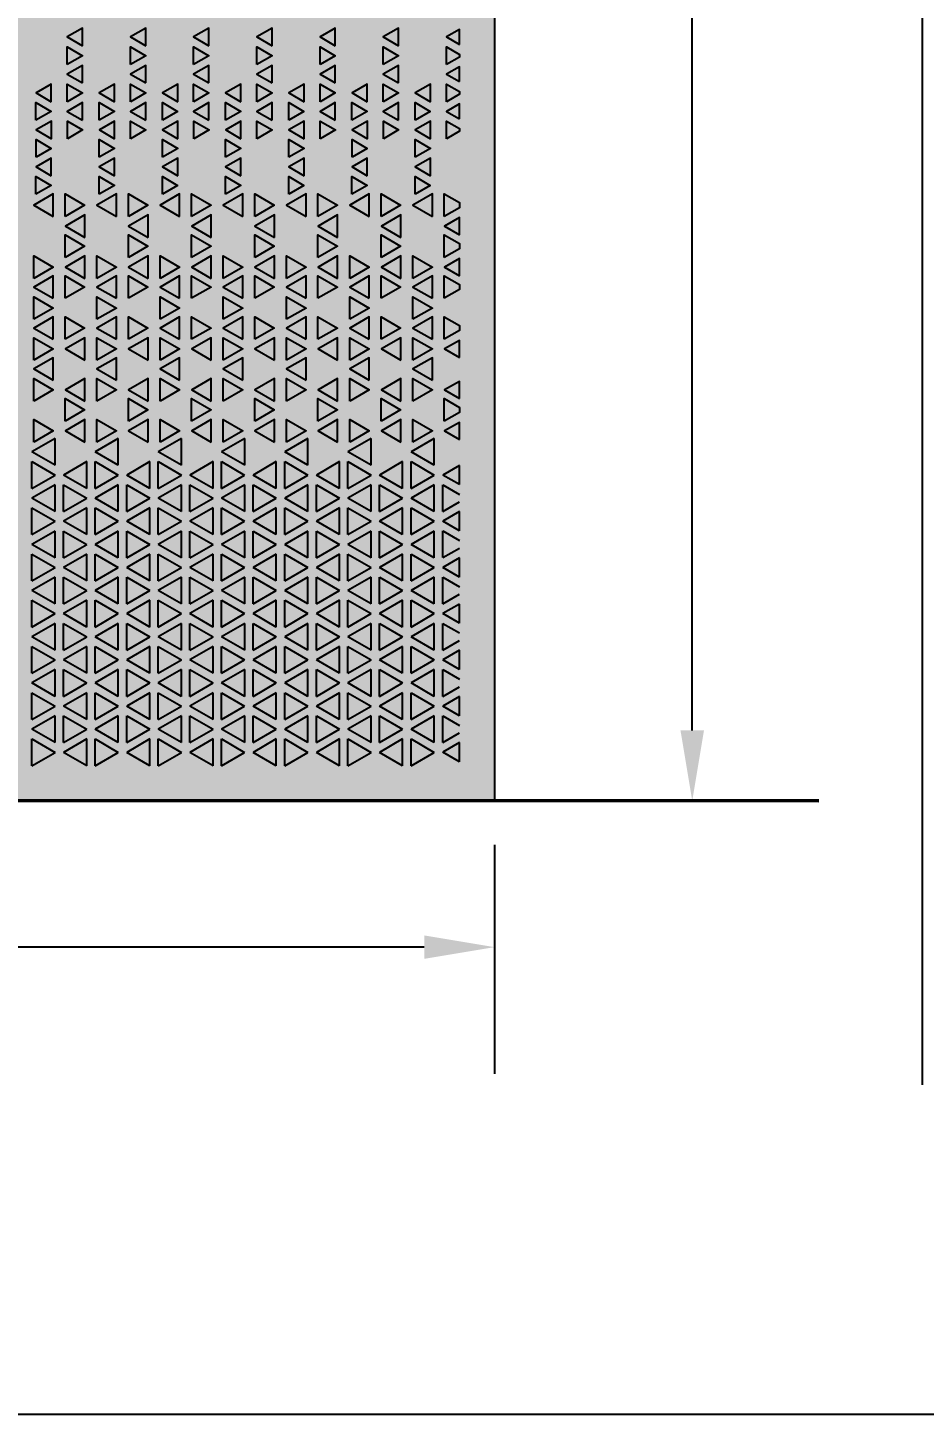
# Model space of a CAD drawing. Header units: metres. Extents: x 6 to 601, y -20 to 118.
# Drawn here: x 54.552 to 55.827, y 77.603 to 79.575 of the extents above; entities that cross this region are included whole.
import ezdxf

# ---------------------------------------------------------------- set-up
doc = ezdxf.new("R2010")
doc.units = ezdxf.units.M
doc.header["$MEASUREMENT"] = 0
doc.layers.add('ProfileEdges', color=7, linetype='Continuous')
doc.styles.get("Standard").update_dxf_attribs({"font": 'arial.ttf'})
doc.dimstyles.get("Standard").update_dxf_attribs({"dimtxt": 0.18, "dimasz": 0.18, "dimexe": 0.18, "dimexo": 0.0625, "dimgap": 0.09, "dimtad": 0, "dimdec": 4, "dimzin": 0, "dimdsep": 46, "dimtxsty": 'Standard', "dimcen": 0.09, "dimadec": 0, "dimazin": 0, "dimtfac": 1, "dimtdec": 4, "dimtofl": 0, "dimtmove": 0, "dimatfit": 3, "dimfxl": 1, "dimtolj": 1, "dimtzin": 0, "dimarcsym": 0})

# ---------------------------------------------------------------- blocks, each defined once
blk = doc.blocks.new('*D616')
at = {"color": 0, "lineweight": -2, "transparency": 16777216}
for p, q in [((55.2783, 84.0763), (55.6768, 84.0763)), ((55.4968, 83.9763), (55.4968, 81.1557)), ((55.4968, 78.5755), (55.4968, 80.7027)), ((55.2783, 78.4755), (55.6768, 78.4755))]:
    blk.add_line(p, q, dxfattribs=at)
at = {"color": 0, "transparency": 16777216}
for points in [[(55.4801, 83.9763), (55.5135, 83.9763), (55.4968, 84.0763)], [(55.4801, 78.5755), (55.5135, 78.5755), (55.4968, 78.4755)]]:
    blk.add_solid(points, dxfattribs=at)
at = {"layer": 'Defpoints', "color": 0, "transparency": 16777216}
for p in [(55.2158, 84.0763), (55.2158, 78.4755), (55.4968, 78.4755)]:
    blk.add_point(p, dxfattribs=at)
at = {"color": 0, "transparency": 16777216, "insert": (55.4968, 80.9292), "char_height": 0.15, "attachment_point": 5, "rotation": 90}
blk.add_mtext('\\A1;5.6', dxfattribs=at)
blk = doc.blocks.new('*D617')
at = {"color": 0, "lineweight": -2, "transparency": 16777216}
for p, q in [((52.2628, 78.4138), (52.2627, 78.0882)), ((55.2158, 78.413), (55.2157, 78.0874)), ((52.3628, 78.2682), (53.513, 78.2679)), ((55.1158, 78.2674), (53.9655, 78.2677))]:
    blk.add_line(p, q, dxfattribs=at)
at = {"color": 0, "transparency": 16777216}
for points in [[(52.3628, 78.2849), (52.3628, 78.2515), (52.2628, 78.2682)], [(55.1158, 78.2841), (55.1158, 78.2508), (55.2158, 78.2674)]]:
    blk.add_solid(points, dxfattribs=at)
at = {"layer": 'Defpoints', "color": 0, "transparency": 16777216}
for p in [(52.2628, 78.4763), (55.2158, 78.4755), (55.2158, 78.2674)]:
    blk.add_point(p, dxfattribs=at)
at = {"color": 0, "transparency": 16777216, "insert": (53.7393, 78.2678), "char_height": 0.15, "attachment_point": 5, "rotation": 359.9843}
blk.add_mtext('\\A1;3.0', dxfattribs=at)
blk = doc.blocks.new('triangular hole')
for p, q in [((103.6272, 78.6142), (103.6272, 78.6522)), ((103.6272, 78.6522), (103.6601, 78.6332)), ((103.6272, 78.6142), (103.6601, 78.6332))]:
    blk.add_line(p, q)

msp = doc.modelspace()

# ---------------------------------------------------------------- hatches: boundary and pattern name
at = {"lineweight": 0, "true_color": 0xcd6928, "transparency": 33554534}
h = msp.add_hatch(color=32, dxfattribs=at)
h.dxf.hatch_style = 1
h.paths.add_polyline_path([(55.2158, 84.0763), (53.2968, 84.0763, 0.143152), (52.2628, 81.1977), (52.2628, 78.4762), (55.2158, 78.4757)])

# ---------------------------------------------------------------- linework, layer by layer
for p, q in [((55.1658, 78.9524), (55.1421, 78.9387)), ((55.1658, 78.9251), (55.1421, 78.9387)), ((55.1658, 78.9251), (55.1658, 78.9524)), ((55.1421, 78.8869), (55.1421, 78.9249)), ((55.1421, 78.9249), (55.1658, 78.9112)), ((55.1421, 78.8869), (55.1658, 78.9006)), ((55.1658, 78.8867), (55.1421, 78.873)), ((55.1658, 78.8593), (55.1658, 78.8867)), ((55.1658, 78.8593), (55.1421, 78.873)), ((55.1421, 78.8212), (55.1421, 78.8592)), ((55.1421, 78.8592), (55.1658, 78.8455)), ((55.1421, 78.8212), (55.1658, 78.8349)), ((55.1658, 78.821), (55.1421, 78.8073)), ((55.1658, 78.7936), (55.1658, 78.821)), ((55.1658, 78.7936), (55.1421, 78.8073)), ((55.1421, 78.7555), (55.1421, 78.7935)), ((55.1421, 78.7935), (55.1658, 78.7798)), ((55.1421, 78.7555), (55.1658, 78.7691)), ((55.1658, 78.7553), (55.1421, 78.7416)), ((55.1658, 78.7279), (55.1421, 78.7416)), ((55.1658, 78.7279), (55.1658, 78.7553)), ((55.1421, 78.6897), (55.1421, 78.7277)), ((55.1421, 78.7277), (55.1658, 78.7141)), ((55.1421, 78.6897), (55.1658, 78.7034)), ((55.1658, 78.6896), (55.1421, 78.6759)), ((55.1658, 78.6622), (55.1658, 78.6896)), ((55.1658, 78.6622), (55.1421, 78.6759)), ((55.1421, 78.624), (55.1421, 78.662)), ((55.1421, 78.662), (55.1658, 78.6483)), ((55.1421, 78.624), (55.1658, 78.6377)), ((55.1658, 78.6239), (55.1421, 78.6102)), ((55.1658, 78.5965), (55.1658, 78.6239)), ((55.1658, 78.5965), (55.1421, 78.6102)), ((55.1421, 78.5583), (55.1421, 78.5963)), ((55.1421, 78.5963), (55.1658, 78.5826)), ((55.1421, 78.5583), (55.1658, 78.572)), ((55.1658, 78.5582), (55.1421, 78.5445)), ((55.1658, 78.5308), (55.1421, 78.5445)), ((55.1658, 78.5308), (55.1658, 78.5582))]:
    msp.add_line(p, q)
at = {"lineweight": 50}
msp.add_line((51.7109, 78.4763), (55.6768, 78.4755), dxfattribs=at)
for points in [[(64.3704, 86.4079), (51.5507, 86.4079), (51.5507, 77.6032), (64.3704, 77.6032)], [(55.824, 78.0715), (55.824, 86.4079)], [(54.6301, 79.549), (54.6301, 79.574), (54.6085, 79.5615), (54.6301, 79.549)], [(54.72, 79.549), (54.72, 79.574), (54.6983, 79.5615), (54.72, 79.549)], [(54.8098, 79.549), (54.8098, 79.574), (54.7881, 79.5615), (54.8098, 79.549)], [(54.8996, 79.549), (54.8996, 79.574), (54.8779, 79.5615), (54.8996, 79.549)], [(54.9894, 79.549), (54.9894, 79.574), (54.9678, 79.5615), (54.9894, 79.549)], [(55.0792, 79.549), (55.0792, 79.574), (55.0576, 79.5615), (55.0792, 79.549)], [(55.1658, 79.5509), (55.1658, 79.5722), (55.1474, 79.5615), (55.1658, 79.5509)], [(54.6085, 79.5224), (54.6085, 79.5474), (54.6301, 79.5349), (54.6085, 79.5224)], [(54.6983, 79.5224), (54.6983, 79.5474), (54.72, 79.5349), (54.6983, 79.5224)], [(54.7881, 79.5224), (54.7881, 79.5474), (54.8098, 79.5349), (54.7881, 79.5224)], [(54.8779, 79.5224), (54.8779, 79.5474), (54.8996, 79.5349), (54.8779, 79.5224)], [(54.9678, 79.5224), (54.9678, 79.5474), (54.9894, 79.5349), (54.9678, 79.5224)], [(55.0576, 79.5224), (55.0576, 79.5474), (55.0792, 79.5349), (55.0576, 79.5224)], [(55.1474, 79.5224), (55.1474, 79.5474), (55.1658, 79.5367), (55.1658, 79.533), (55.1474, 79.5224)], [(54.6301, 79.4961), (54.6301, 79.5211), (54.6085, 79.5086), (54.6301, 79.4961)], [(54.72, 79.4961), (54.72, 79.5211), (54.6983, 79.5086), (54.72, 79.4961)], [(54.8098, 79.4961), (54.8098, 79.5211), (54.7881, 79.5086), (54.8098, 79.4961)], [(54.8996, 79.4961), (54.8996, 79.5211), (54.8779, 79.5086), (54.8996, 79.4961)], [(54.9894, 79.4961), (54.9894, 79.5211), (54.9678, 79.5086), (54.9894, 79.4961)], [(55.0792, 79.4961), (55.0792, 79.5211), (55.0576, 79.5086), (55.0792, 79.4961)], [(55.1658, 79.498), (55.1658, 79.5193), (55.1474, 79.5086), (55.1658, 79.498)], [(54.5858, 79.4694), (54.5858, 79.4944), (54.5641, 79.4819), (54.5858, 79.4694)], [(54.6085, 79.4694), (54.6085, 79.4944), (54.6301, 79.4819), (54.6085, 79.4694)], [(54.6756, 79.4694), (54.6756, 79.4944), (54.6539, 79.4819), (54.6756, 79.4694)], [(54.6983, 79.4694), (54.6983, 79.4944), (54.72, 79.4819), (54.6983, 79.4694)], [(54.7654, 79.4694), (54.7654, 79.4944), (54.7437, 79.4819), (54.7654, 79.4694)], [(54.7881, 79.4694), (54.7881, 79.4944), (54.8098, 79.4819), (54.7881, 79.4694)], [(54.8552, 79.4694), (54.8552, 79.4944), (54.8336, 79.4819), (54.8552, 79.4694)], [(54.8779, 79.4694), (54.8779, 79.4944), (54.8996, 79.4819), (54.8779, 79.4694)], [(54.945, 79.4694), (54.945, 79.4944), (54.9234, 79.4819), (54.945, 79.4694)], [(54.9678, 79.4694), (54.9678, 79.4944), (54.9894, 79.4819), (54.9678, 79.4694)], [(55.0348, 79.4694), (55.0348, 79.4944), (55.0132, 79.4819), (55.0348, 79.4694)], [(55.0576, 79.4694), (55.0576, 79.4944), (55.0792, 79.4819), (55.0576, 79.4694)], [(55.1247, 79.4694), (55.1247, 79.4944), (55.103, 79.4819), (55.1247, 79.4694)], [(55.1474, 79.4694), (55.1474, 79.4944), (55.1658, 79.4838), (55.1658, 79.4801), (55.1474, 79.4694)], [(54.5639, 79.4432), (54.5639, 79.4682), (54.5856, 79.4557), (54.5639, 79.4432)], [(54.6301, 79.4432), (54.6301, 79.4682), (54.6085, 79.4557), (54.6301, 79.4432)], [(54.6537, 79.4432), (54.6537, 79.4682), (54.6754, 79.4557), (54.6537, 79.4432)], [(54.72, 79.4432), (54.72, 79.4682), (54.6983, 79.4557), (54.72, 79.4432)], [(54.7436, 79.4432), (54.7436, 79.4682), (54.7652, 79.4557), (54.7436, 79.4432)], [(54.8098, 79.4432), (54.8098, 79.4682), (54.7881, 79.4557), (54.8098, 79.4432)], [(54.8334, 79.4432), (54.8334, 79.4682), (54.855, 79.4557), (54.8334, 79.4432)], [(54.8996, 79.4432), (54.8996, 79.4682), (54.8779, 79.4557), (54.8996, 79.4432)], [(54.9232, 79.4432), (54.9232, 79.4682), (54.9448, 79.4557), (54.9232, 79.4432)], [(54.9894, 79.4432), (54.9894, 79.4682), (54.9678, 79.4557), (54.9894, 79.4432)], [(55.013, 79.4432), (55.013, 79.4682), (55.0347, 79.4557), (55.013, 79.4432)], [(55.0792, 79.4432), (55.0792, 79.4682), (55.0576, 79.4557), (55.0792, 79.4432)], [(55.1028, 79.4432), (55.1028, 79.4682), (55.1245, 79.4557), (55.1028, 79.4432)], [(55.1658, 79.4451), (55.1658, 79.4663), (55.1474, 79.4557), (55.1658, 79.4451)], [(54.5859, 79.4168), (54.5859, 79.4418), (54.5643, 79.4293), (54.5859, 79.4168)], [(54.6087, 79.4168), (54.6087, 79.4418), (54.6303, 79.4293), (54.6087, 79.4168)], [(54.6758, 79.4168), (54.6758, 79.4418), (54.6541, 79.4293), (54.6758, 79.4168)], [(54.6985, 79.4168), (54.6985, 79.4418), (54.7201, 79.4293), (54.6985, 79.4168)], [(54.7656, 79.4168), (54.7656, 79.4418), (54.7439, 79.4293), (54.7656, 79.4168)], [(54.7883, 79.4168), (54.7883, 79.4418), (54.81, 79.4293), (54.7883, 79.4168)], [(54.8554, 79.4168), (54.8554, 79.4418), (54.8337, 79.4293), (54.8554, 79.4168)], [(54.8781, 79.4168), (54.8781, 79.4418), (54.8998, 79.4293), (54.8781, 79.4168)], [(54.9452, 79.4168), (54.9452, 79.4418), (54.9236, 79.4293), (54.9452, 79.4168)], [(54.9679, 79.4168), (54.9679, 79.4418), (54.9896, 79.4293), (54.9679, 79.4168)], [(55.035, 79.4168), (55.035, 79.4418), (55.0134, 79.4293), (55.035, 79.4168)], [(55.0578, 79.4168), (55.0578, 79.4418), (55.0794, 79.4293), (55.0578, 79.4168)], [(55.1248, 79.4168), (55.1248, 79.4418), (55.1032, 79.4293), (55.1248, 79.4168)], [(55.1476, 79.4168), (55.1476, 79.4418), (55.166, 79.4312), (55.166, 79.4275), (55.1476, 79.4168)], [(54.5641, 79.3906), (54.5641, 79.4156), (54.5858, 79.4031), (54.5641, 79.3906)], [(54.6539, 79.3906), (54.6539, 79.4156), (54.6756, 79.4031), (54.6539, 79.3906)], [(54.7437, 79.3906), (54.7437, 79.4156), (54.7654, 79.4031), (54.7437, 79.3906)], [(54.8336, 79.3906), (54.8336, 79.4156), (54.8552, 79.4031), (54.8336, 79.3906)], [(54.9234, 79.3906), (54.9234, 79.4156), (54.945, 79.4031), (54.9234, 79.3906)], [(55.0132, 79.3906), (55.0132, 79.4156), (55.0348, 79.4031), (55.0132, 79.3906)], [(55.103, 79.3906), (55.103, 79.4156), (55.1247, 79.4031), (55.103, 79.3906)], [(54.5858, 79.3642), (54.5858, 79.3892), (54.5641, 79.3767), (54.5858, 79.3642)], [(54.6756, 79.3642), (54.6756, 79.3892), (54.6539, 79.3767), (54.6756, 79.3642)], [(54.7654, 79.3642), (54.7654, 79.3892), (54.7437, 79.3767), (54.7654, 79.3642)], [(54.8552, 79.3642), (54.8552, 79.3892), (54.8336, 79.3767), (54.8552, 79.3642)], [(54.945, 79.3642), (54.945, 79.3892), (54.9234, 79.3767), (54.945, 79.3642)], [(55.0348, 79.3642), (55.0348, 79.3892), (55.0132, 79.3767), (55.0348, 79.3642)], [(55.1247, 79.3642), (55.1247, 79.3892), (55.103, 79.3767), (55.1247, 79.3642)], [(54.5639, 79.338), (54.5639, 79.363), (54.5856, 79.3505), (54.5639, 79.338)], [(54.6537, 79.338), (54.6537, 79.363), (54.6754, 79.3505), (54.6537, 79.338)], [(54.7436, 79.338), (54.7436, 79.363), (54.7652, 79.3505), (54.7436, 79.338)], [(54.8334, 79.338), (54.8334, 79.363), (54.855, 79.3505), (54.8334, 79.338)], [(54.9232, 79.338), (54.9232, 79.363), (54.9448, 79.3505), (54.9232, 79.338)], [(55.013, 79.338), (55.013, 79.363), (55.0347, 79.3505), (55.013, 79.338)], [(55.1028, 79.338), (55.1028, 79.363), (55.1245, 79.3505), (55.1028, 79.338)], [(54.5886, 79.3064), (54.5886, 79.3384), (54.5609, 79.3224), (54.5886, 79.3064)], [(54.6055, 79.3064), (54.6055, 79.3384), (54.6332, 79.3224), (54.6055, 79.3064)], [(54.6784, 79.3064), (54.6784, 79.3384), (54.6507, 79.3224), (54.6784, 79.3064)], [(54.6953, 79.3064), (54.6953, 79.3384), (54.723, 79.3224), (54.6953, 79.3064)], [(54.7682, 79.3064), (54.7682, 79.3384), (54.7405, 79.3224), (54.7682, 79.3064)], [(54.7851, 79.3064), (54.7851, 79.3384), (54.8128, 79.3224), (54.7851, 79.3064)], [(54.8581, 79.3064), (54.8581, 79.3384), (54.8303, 79.3224), (54.8581, 79.3064)], [(54.8749, 79.3064), (54.8749, 79.3384), (54.9026, 79.3224), (54.8749, 79.3064)], [(54.9479, 79.3064), (54.9479, 79.3384), (54.9202, 79.3224), (54.9479, 79.3064)], [(54.9647, 79.3064), (54.9647, 79.3384), (54.9924, 79.3224), (54.9647, 79.3064)], [(55.0377, 79.3064), (55.0377, 79.3384), (55.01, 79.3224), (55.0377, 79.3064)], [(55.0545, 79.3064), (55.0545, 79.3384), (55.0823, 79.3224), (55.0545, 79.3064)], [(55.1275, 79.3064), (55.1275, 79.3384), (55.0998, 79.3224), (55.1275, 79.3064)], [(55.1444, 79.3064), (55.1444, 79.3384), (55.1658, 79.326), (55.1658, 79.3188), (55.1444, 79.3064)], [(54.6335, 79.2765), (54.6335, 79.3085), (54.6058, 79.2925), (54.6335, 79.2765)], [(54.7233, 79.2765), (54.7233, 79.3085), (54.6956, 79.2925), (54.7233, 79.2765)], [(54.8131, 79.2765), (54.8131, 79.3085), (54.7854, 79.2925), (54.8131, 79.2765)], [(54.903, 79.2765), (54.903, 79.3085), (54.8753, 79.2925), (54.903, 79.2765)], [(54.9928, 79.2765), (54.9928, 79.3085), (54.9651, 79.2925), (54.9928, 79.2765)], [(55.0826, 79.2765), (55.0826, 79.3085), (55.0549, 79.2925), (55.0826, 79.2765)], [(55.1658, 79.2803), (55.1658, 79.3047), (55.1447, 79.2925), (55.1658, 79.2803)], [(54.6055, 79.2482), (54.6055, 79.2802), (54.6332, 79.2642), (54.6055, 79.2482)], [(54.6953, 79.2482), (54.6953, 79.2802), (54.723, 79.2642), (54.6953, 79.2482)], [(54.7851, 79.2482), (54.7851, 79.2802), (54.8128, 79.2642), (54.7851, 79.2482)], [(54.8749, 79.2482), (54.8749, 79.2802), (54.9026, 79.2642), (54.8749, 79.2482)], [(54.9647, 79.2482), (54.9647, 79.2802), (54.9924, 79.2642), (54.9647, 79.2482)], [(55.0545, 79.2482), (55.0545, 79.2802), (55.0823, 79.2642), (55.0545, 79.2482)], [(55.1444, 79.2482), (55.1444, 79.2802), (55.1658, 79.2678), (55.1658, 79.2605), (55.1444, 79.2482)], [(54.5609, 79.2183), (54.5609, 79.2503), (54.5886, 79.2343), (54.5609, 79.2183)], [(54.6335, 79.2183), (54.6335, 79.2503), (54.6058, 79.2343), (54.6335, 79.2183)], [(54.6507, 79.2183), (54.6507, 79.2503), (54.6784, 79.2343), (54.6507, 79.2183)], [(54.7233, 79.2183), (54.7233, 79.2503), (54.6956, 79.2343), (54.7233, 79.2183)], [(54.7405, 79.2183), (54.7405, 79.2503), (54.7682, 79.2343), (54.7405, 79.2183)], [(54.8131, 79.2183), (54.8131, 79.2503), (54.7854, 79.2343), (54.8131, 79.2183)], [(54.8303, 79.2183), (54.8303, 79.2503), (54.8581, 79.2343), (54.8303, 79.2183)], [(54.903, 79.2183), (54.903, 79.2503), (54.8753, 79.2343), (54.903, 79.2183)], [(54.9202, 79.2183), (54.9202, 79.2503), (54.9479, 79.2343), (54.9202, 79.2183)], [(54.9928, 79.2183), (54.9928, 79.2503), (54.9651, 79.2343), (54.9928, 79.2183)], [(55.01, 79.2183), (55.01, 79.2503), (55.0377, 79.2343), (55.01, 79.2183)], [(55.0826, 79.2183), (55.0826, 79.2503), (55.0549, 79.2343), (55.0826, 79.2183)], [(55.0998, 79.2183), (55.0998, 79.2503), (55.1275, 79.2343), (55.0998, 79.2183)], [(55.1658, 79.2221), (55.1658, 79.2465), (55.1447, 79.2343), (55.1658, 79.2221)], [(54.5886, 79.19), (54.5886, 79.222), (54.5609, 79.206), (54.5886, 79.19)], [(54.6055, 79.19), (54.6055, 79.222), (54.6332, 79.206), (54.6055, 79.19)], [(54.6784, 79.19), (54.6784, 79.222), (54.6507, 79.206), (54.6784, 79.19)], [(54.6953, 79.19), (54.6953, 79.222), (54.723, 79.206), (54.6953, 79.19)], [(54.7682, 79.19), (54.7682, 79.222), (54.7405, 79.206), (54.7682, 79.19)], [(54.7851, 79.19), (54.7851, 79.222), (54.8128, 79.206), (54.7851, 79.19)], [(54.8581, 79.19), (54.8581, 79.222), (54.8303, 79.206), (54.8581, 79.19)], [(54.8749, 79.19), (54.8749, 79.222), (54.9026, 79.206), (54.8749, 79.19)], [(54.9479, 79.19), (54.9479, 79.222), (54.9202, 79.206), (54.9479, 79.19)], [(54.9647, 79.19), (54.9647, 79.222), (54.9924, 79.206), (54.9647, 79.19)], [(55.0377, 79.19), (55.0377, 79.222), (55.01, 79.206), (55.0377, 79.19)], [(55.0545, 79.19), (55.0545, 79.222), (55.0823, 79.206), (55.0545, 79.19)], [(55.1275, 79.19), (55.1275, 79.222), (55.0998, 79.206), (55.1275, 79.19)], [(55.1444, 79.19), (55.1444, 79.222), (55.1658, 79.2096), (55.1658, 79.2023), (55.1444, 79.19)], [(54.5609, 79.1601), (54.5609, 79.1921), (54.5886, 79.1761), (54.5609, 79.1601)], [(54.6507, 79.1601), (54.6507, 79.1921), (54.6784, 79.1761), (54.6507, 79.1601)], [(54.7405, 79.1601), (54.7405, 79.1921), (54.7682, 79.1761), (54.7405, 79.1601)], [(54.8303, 79.1601), (54.8303, 79.1921), (54.8581, 79.1761), (54.8303, 79.1601)], [(54.9202, 79.1601), (54.9202, 79.1921), (54.9479, 79.1761), (54.9202, 79.1601)], [(55.01, 79.1601), (55.01, 79.1921), (55.0377, 79.1761), (55.01, 79.1601)], [(55.0998, 79.1601), (55.0998, 79.1921), (55.1275, 79.1761), (55.0998, 79.1601)], [(54.5886, 79.1317), (54.5886, 79.1637), (54.5609, 79.1477), (54.5886, 79.1317)], [(54.6055, 79.1317), (54.6055, 79.1637), (54.6332, 79.1477), (54.6055, 79.1317)], [(54.6784, 79.1317), (54.6784, 79.1637), (54.6507, 79.1477), (54.6784, 79.1317)], [(54.6953, 79.1317), (54.6953, 79.1637), (54.723, 79.1477), (54.6953, 79.1317)], [(54.7682, 79.1317), (54.7682, 79.1637), (54.7405, 79.1477), (54.7682, 79.1317)], [(54.7851, 79.1317), (54.7851, 79.1637), (54.8128, 79.1477), (54.7851, 79.1317)], [(54.8581, 79.1317), (54.8581, 79.1637), (54.8303, 79.1477), (54.8581, 79.1317)], [(54.8749, 79.1317), (54.8749, 79.1637), (54.9026, 79.1477), (54.8749, 79.1317)], [(54.9479, 79.1317), (54.9479, 79.1637), (54.9202, 79.1477), (54.9479, 79.1317)], [(54.9647, 79.1317), (54.9647, 79.1637), (54.9924, 79.1477), (54.9647, 79.1317)], [(55.0377, 79.1317), (55.0377, 79.1637), (55.01, 79.1477), (55.0377, 79.1317)], [(55.0545, 79.1317), (55.0545, 79.1637), (55.0823, 79.1477), (55.0545, 79.1317)], [(55.1275, 79.1317), (55.1275, 79.1637), (55.0998, 79.1477), (55.1275, 79.1317)], [(55.1444, 79.1317), (55.1444, 79.1637), (55.1658, 79.1514), (55.1658, 79.1441), (55.1444, 79.1317)], [(54.5609, 79.1019), (54.5609, 79.1339), (54.5886, 79.1179), (54.5609, 79.1019)], [(54.6335, 79.1019), (54.6335, 79.1339), (54.6058, 79.1179), (54.6335, 79.1019)], [(54.6507, 79.1019), (54.6507, 79.1339), (54.6784, 79.1179), (54.6507, 79.1019)], [(54.7233, 79.1019), (54.7233, 79.1339), (54.6956, 79.1179), (54.7233, 79.1019)], [(54.7405, 79.1019), (54.7405, 79.1339), (54.7682, 79.1179), (54.7405, 79.1019)], [(54.8131, 79.1019), (54.8131, 79.1339), (54.7854, 79.1179), (54.8131, 79.1019)], [(54.8303, 79.1019), (54.8303, 79.1339), (54.8581, 79.1179), (54.8303, 79.1019)], [(54.903, 79.1019), (54.903, 79.1339), (54.8753, 79.1179), (54.903, 79.1019)], [(54.9202, 79.1019), (54.9202, 79.1339), (54.9479, 79.1179), (54.9202, 79.1019)], [(54.9928, 79.1019), (54.9928, 79.1339), (54.9651, 79.1179), (54.9928, 79.1019)], [(55.01, 79.1019), (55.01, 79.1339), (55.0377, 79.1179), (55.01, 79.1019)], [(55.0826, 79.1019), (55.0826, 79.1339), (55.0549, 79.1179), (55.0826, 79.1019)], [(55.0998, 79.1019), (55.0998, 79.1339), (55.1275, 79.1179), (55.0998, 79.1019)], [(55.1658, 79.1057), (55.1658, 79.1301), (55.1447, 79.1179), (55.1658, 79.1057)], [(54.5886, 79.0735), (54.5886, 79.1055), (54.5609, 79.0895), (54.5886, 79.0735)], [(54.6784, 79.0735), (54.6784, 79.1055), (54.6507, 79.0895), (54.6784, 79.0735)], [(54.7682, 79.0735), (54.7682, 79.1055), (54.7405, 79.0895), (54.7682, 79.0735)], [(54.8581, 79.0735), (54.8581, 79.1055), (54.8303, 79.0895), (54.8581, 79.0735)], [(54.9479, 79.0735), (54.9479, 79.1055), (54.9202, 79.0895), (54.9479, 79.0735)], [(55.0377, 79.0735), (55.0377, 79.1055), (55.01, 79.0895), (55.0377, 79.0735)], [(55.1275, 79.0735), (55.1275, 79.1055), (55.0998, 79.0895), (55.1275, 79.0735)], [(54.5609, 79.0437), (54.5609, 79.0757), (54.5886, 79.0597), (54.5609, 79.0437)], [(54.6335, 79.0437), (54.6335, 79.0757), (54.6058, 79.0597), (54.6335, 79.0437)], [(54.6507, 79.0437), (54.6507, 79.0757), (54.6784, 79.0597), (54.6507, 79.0437)], [(54.7233, 79.0437), (54.7233, 79.0757), (54.6956, 79.0597), (54.7233, 79.0437)], [(54.7405, 79.0437), (54.7405, 79.0757), (54.7682, 79.0597), (54.7405, 79.0437)], [(54.8131, 79.0437), (54.8131, 79.0757), (54.7854, 79.0597), (54.8131, 79.0437)], [(54.8303, 79.0437), (54.8303, 79.0757), (54.8581, 79.0597), (54.8303, 79.0437)], [(54.903, 79.0437), (54.903, 79.0757), (54.8753, 79.0597), (54.903, 79.0437)], [(54.9202, 79.0437), (54.9202, 79.0757), (54.9479, 79.0597), (54.9202, 79.0437)], [(54.9928, 79.0437), (54.9928, 79.0757), (54.9651, 79.0597), (54.9928, 79.0437)], [(55.01, 79.0437), (55.01, 79.0757), (55.0377, 79.0597), (55.01, 79.0437)], [(55.0826, 79.0437), (55.0826, 79.0757), (55.0549, 79.0597), (55.0826, 79.0437)], [(55.0998, 79.0437), (55.0998, 79.0757), (55.1275, 79.0597), (55.0998, 79.0437)], [(55.1658, 79.0475), (55.1658, 79.0719), (55.1447, 79.0597), (55.1658, 79.0475)], [(54.6055, 79.0153), (54.6055, 79.0473), (54.6332, 79.0313), (54.6055, 79.0153)], [(54.6953, 79.0153), (54.6953, 79.0473), (54.723, 79.0313), (54.6953, 79.0153)], [(54.7851, 79.0153), (54.7851, 79.0473), (54.8128, 79.0313), (54.7851, 79.0153)], [(54.8749, 79.0153), (54.8749, 79.0473), (54.9026, 79.0313), (54.8749, 79.0153)], [(54.9647, 79.0153), (54.9647, 79.0473), (54.9924, 79.0313), (54.9647, 79.0153)], [(55.0545, 79.0153), (55.0545, 79.0473), (55.0823, 79.0313), (55.0545, 79.0153)], [(55.1444, 79.0153), (55.1444, 79.0473), (55.1658, 79.0349), (55.1658, 79.0277), (55.1444, 79.0153)], [(54.5609, 78.9855), (54.5609, 79.0175), (54.5886, 79.0015), (54.5609, 78.9855)], [(54.6335, 78.9855), (54.6335, 79.0175), (54.6058, 79.0015), (54.6335, 78.9855)], [(54.6507, 78.9855), (54.6507, 79.0175), (54.6784, 79.0015), (54.6507, 78.9855)], [(54.7233, 78.9855), (54.7233, 79.0175), (54.6956, 79.0015), (54.7233, 78.9855)], [(54.7405, 78.9855), (54.7405, 79.0175), (54.7682, 79.0015), (54.7405, 78.9855)], [(54.8131, 78.9855), (54.8131, 79.0175), (54.7854, 79.0015), (54.8131, 78.9855)], [(54.8303, 78.9855), (54.8303, 79.0175), (54.8581, 79.0015), (54.8303, 78.9855)], [(54.903, 78.9855), (54.903, 79.0175), (54.8753, 79.0015), (54.903, 78.9855)], [(54.9202, 78.9855), (54.9202, 79.0175), (54.9479, 79.0015), (54.9202, 78.9855)], [(54.9928, 78.9855), (54.9928, 79.0175), (54.9651, 79.0015), (54.9928, 78.9855)], [(55.01, 78.9855), (55.01, 79.0175), (55.0377, 79.0015), (55.01, 78.9855)], [(55.0826, 78.9855), (55.0826, 79.0175), (55.0549, 79.0015), (55.0826, 78.9855)], [(55.0998, 78.9855), (55.0998, 79.0175), (55.1275, 79.0015), (55.0998, 78.9855)], [(55.1658, 78.9893), (55.1658, 79.0136), (55.1447, 79.0015), (55.1658, 78.9893)]]:
    msp.add_lwpolyline(points)
at = {"layer": 'ProfileEdges', "color": 32, "true_color": 0xcd6928}
msp.add_lwpolyline([(53.2968, 84.0763), (55.2158, 84.0763), (55.2158, 78.4755)], dxfattribs=at)

# ---------------------------------------------------------------- block references
at = {"xscale": -1}
for p in [(158.2184, 0.3384), (158.3082, 0.3384), (158.398, 0.3384), (158.4879, 0.3384), (158.5777, 0.3384), (158.6675, 0.3384), (158.7573, 0.3384), (158.2633, 0.3055), (158.3531, 0.3055), (158.4429, 0.3055), (158.5328, 0.3055), (158.6226, 0.3055), (158.7124, 0.3055), (158.2184, 0.2726), (158.3082, 0.2726), (158.398, 0.2726), (158.4879, 0.2726), (158.5777, 0.2726), (158.6675, 0.2726), (158.7573, 0.2726), (158.2633, 0.2398), (158.3531, 0.2398), (158.4429, 0.2398), (158.5328, 0.2398), (158.6226, 0.2398), (158.7124, 0.2398), (158.2184, 0.2069), (158.3082, 0.2069), (158.398, 0.2069), (158.4879, 0.2069), (158.5777, 0.2069), (158.6675, 0.2069), (158.7573, 0.2069), (158.2633, 0.1741), (158.3531, 0.1741), (158.4429, 0.1741), (158.5328, 0.1741), (158.6226, 0.1741), (158.7124, 0.1741), (158.2184, 0.1412), (158.3082, 0.1412), (158.398, 0.1412), (158.4879, 0.1412), (158.5777, 0.1412), (158.6675, 0.1412), (158.7573, 0.1412), (158.2633, 0.1084), (158.3531, 0.1084), (158.4429, 0.1084), (158.5328, 0.1084), (158.6226, 0.1084), (158.7124, 0.1084), (158.2184, 0.0755), (158.3082, 0.0755), (158.398, 0.0755), (158.4879, 0.0755), (158.5777, 0.0755), (158.6675, 0.0755), (158.7573, 0.0755), (158.2633, 0.0426), (158.3531, 0.0426), (158.4429, 0.0426), (158.5328, 0.0426), (158.6226, 0.0426), (158.7124, 0.0426), (158.2184, 0.0098), (158.3082, 0.0098), (158.398, 0.0098), (158.4879, 0.0098), (158.5777, 0.0098), (158.6675, 0.0098), (158.7573, 0.0098), (158.2633, -0.0231), (158.3531, -0.0231), (158.4429, -0.0231), (158.5328, -0.0231), (158.6226, -0.0231), (158.7124, -0.0231), (158.2184, -0.0559), (158.3082, -0.0559), (158.398, -0.0559), (158.4879, -0.0559), (158.5777, -0.0559), (158.6675, -0.0559), (158.7573, -0.0559), (158.2633, -0.0888), (158.3531, -0.0888), (158.4429, -0.0888), (158.5328, -0.0888), (158.6226, -0.0888), (158.7124, -0.0888)]:
    msp.add_blockref('triangular hole', p, dxfattribs=at)
for p in [(-49.0689, 0.3055), (-48.9791, 0.3055), (-48.8893, 0.3055), (-48.7995, 0.3055), (-48.7096, 0.3055), (-48.6198, 0.3055), (-48.53, 0.3055), (-49.024, 0.2726), (-48.9342, 0.2726), (-48.8444, 0.2726), (-48.7545, 0.2726), (-48.6647, 0.2726), (-48.5749, 0.2726), (-49.0689, 0.2398), (-48.9791, 0.2398), (-48.8893, 0.2398), (-48.7995, 0.2398), (-48.7096, 0.2398), (-48.6198, 0.2398), (-48.53, 0.2398), (-49.024, 0.2069), (-48.9342, 0.2069), (-48.8444, 0.2069), (-48.7545, 0.2069), (-48.6647, 0.2069), (-48.5749, 0.2069), (-49.0689, 0.1741), (-48.9791, 0.1741), (-48.8893, 0.1741), (-48.7995, 0.1741), (-48.7096, 0.1741), (-48.6198, 0.1741), (-48.53, 0.1741), (-49.024, 0.1412), (-48.9342, 0.1412), (-48.8444, 0.1412), (-48.7545, 0.1412), (-48.6647, 0.1412), (-48.5749, 0.1412), (-49.0689, 0.1084), (-48.9791, 0.1084), (-48.8893, 0.1084), (-48.7995, 0.1084), (-48.7096, 0.1084), (-48.6198, 0.1084), (-48.53, 0.1084), (-49.024, 0.0755), (-48.9342, 0.0755), (-48.8444, 0.0755), (-48.7545, 0.0755), (-48.6647, 0.0755), (-48.5749, 0.0755), (-49.0689, 0.0426), (-48.9791, 0.0426), (-48.8893, 0.0426), (-48.7995, 0.0426), (-48.7096, 0.0426), (-48.6198, 0.0426), (-48.53, 0.0426), (-49.024, 0.0098), (-48.9342, 0.0098), (-48.8444, 0.0098), (-48.7545, 0.0098), (-48.6647, 0.0098), (-48.5749, 0.0098), (-49.0689, -0.0231), (-48.9791, -0.0231), (-48.8893, -0.0231), (-48.7995, -0.0231), (-48.7096, -0.0231), (-48.6198, -0.0231), (-48.53, -0.0231), (-49.024, -0.0559), (-48.9342, -0.0559), (-48.8444, -0.0559), (-48.7545, -0.0559), (-48.6647, -0.0559), (-48.5749, -0.0559), (-49.0689, -0.0888), (-48.9791, -0.0888), (-48.8893, -0.0888), (-48.7995, -0.0888), (-48.7096, -0.0888), (-48.6198, -0.0888), (-48.53, -0.0888)]:
    msp.add_blockref('triangular hole', p)

# ---------------------------------------------------------------- dimensions: what is measured, and where the dimension line sits
at = {"color": 251, "true_color": 0x636466}
dim = msp.add_linear_dim(base=(55.4968, 78.4755), p1=(55.2158, 84.0763), p2=(55.2158, 78.4755), angle=270, dimstyle='Standard', override={"dimtxt": 0.15, "dimasz": 0.1, "dimdec": 1, "dimtdec": 1}, dxfattribs=at)
dim.commit()
dim.dimension.update_dxf_attribs({"geometry": '*D616', "text_midpoint": (55.4968, 80.9292), "dimtype": 161})
dim = msp.add_aligned_dim(p1=(52.2628, 78.4763), p2=(55.2158, 78.4755), distance=-0.2081, dimstyle='Standard', override={"dimtxt": 0.15, "dimasz": 0.1, "dimdec": 1, "dimtdec": 1}, dxfattribs=at)
dim.commit()
dim.dimension.update_dxf_attribs({"geometry": '*D617', "text_midpoint": (53.7393, 78.2678)})

doc.saveas('drawing.dxf')
